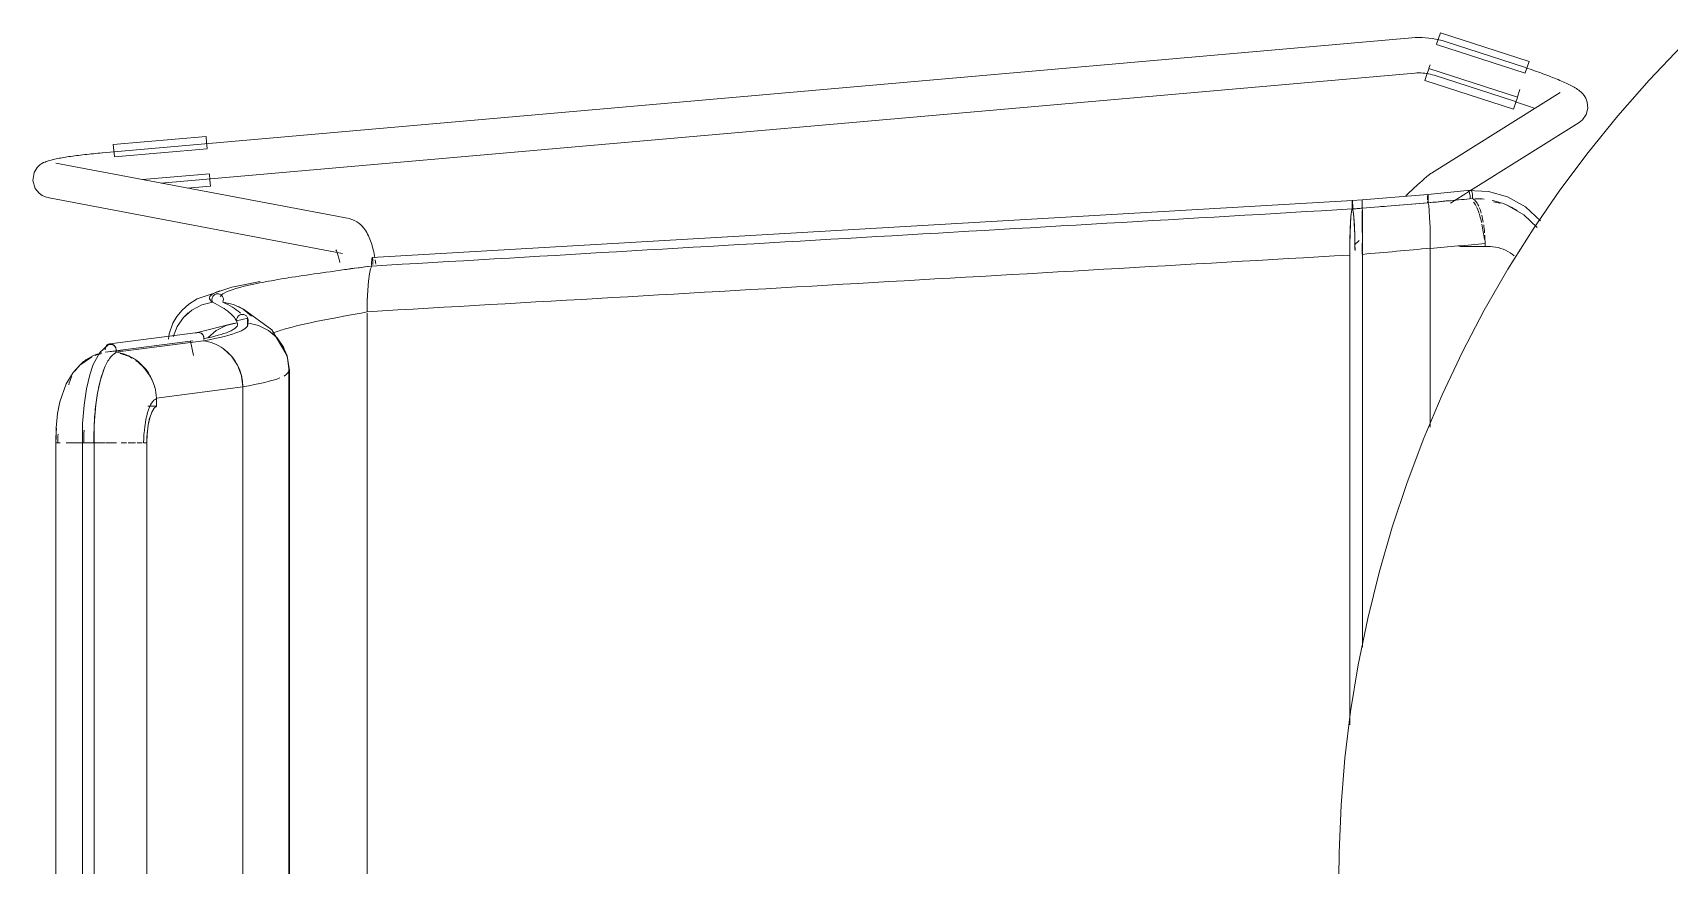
# Model space of a CAD drawing. Header units: millimetres. Extents: x 155927 to 295199, y -4084 to 97293.
# Drawn here: x 166245 to 166799, y 31798 to 32080 of the extents above; entities that cross this region are included whole.
import ezdxf

# ---------------------------------------------------------------- set-up
doc = ezdxf.new("R2010")
doc.units = ezdxf.units.MM
doc.header["$MEASUREMENT"] = 0
doc.layers.add('I-FURN', color=8, linetype='CONTINUOUS', lineweight=9)

msp = doc.modelspace()

# ---------------------------------------------------------------- linework, layer by layer
at = {"layer": 'I-FURN'}
for p, q in [((166711.67, 32078.14), (166268.35, 32039.19)), ((166711.72, 32078.14), (166711.67, 32078.14)), ((166712.86, 32078.22), (166711.72, 32078.14)), ((166714, 32078.25), (166712.86, 32078.22)), ((166715.15, 32078.23), (166714, 32078.25)), ((166716.29, 32078.17), (166715.15, 32078.23)), ((166717.42, 32078.06), (166716.29, 32078.17)), ((166718.56, 32077.91), (166717.42, 32078.06)), ((166719.68, 32077.71), (166718.56, 32077.91)), ((166720.8, 32077.47), (166719.68, 32077.71)), ((166720.09, 32075.93), (166720.73, 32077.9)), ((166720.73, 32077.9), (166721.36, 32079.85)), ((166721.9, 32077.18), (166720.8, 32077.47)), ((166721.36, 32079.85), (166751.36, 32070.16)), ((166722.99, 32076.85), (166721.9, 32077.18)), ((166749.81, 32068.14), (166722.99, 32076.85)), ((166720.05, 32075.81), (166750.06, 32066.12)), ((166803.04, 32075.35), (166792, 32063.77)), ((166288.22, 32028.89), (166712.72, 32066.18)), ((166712.72, 32066.18), (166713.38, 32066.23)), ((166713.38, 32066.23), (166714.04, 32066.25)), ((166714.04, 32066.25), (166714.71, 32066.24)), ((166714.71, 32066.24), (166715.37, 32066.2)), ((166715.37, 32066.2), (166716.03, 32066.14)), ((166716.03, 32066.14), (166716.68, 32066.06)), ((166716.14, 32063.7), (166716.77, 32065.65)), ((166716.68, 32066.06), (166717.34, 32065.94)), ((166716.77, 32065.65), (166717.41, 32067.62)), ((166717.34, 32065.94), (166717.98, 32065.8)), ((166747.45, 32058.05), (166717.44, 32067.74)), ((166717.48, 32067.84), (166717.85, 32069)), ((166717.98, 32065.8), (166718.62, 32065.64)), ((166718.62, 32065.64), (166719.26, 32065.45)), ((166719.26, 32065.45), (166719.29, 32065.44)), ((166719.29, 32065.44), (166746.1, 32056.73)), ((166750.26, 32067.99), (166749.81, 32068.14)), ((166750.73, 32068.21), (166750.09, 32066.24)), ((166751, 32067.75), (166750.26, 32067.99)), ((166751.36, 32070.16), (166750.73, 32068.21)), ((166751.74, 32067.5), (166751, 32067.75)), ((166752.47, 32067.25), (166751.74, 32067.5)), ((166753.2, 32067), (166752.47, 32067.25)), ((166753.92, 32066.75), (166753.2, 32067)), ((166754.64, 32066.49), (166753.92, 32066.75)), ((166755.34, 32066.24), (166754.64, 32066.49)), ((166756.04, 32065.98), (166755.34, 32066.24)), ((166756.73, 32065.73), (166756.04, 32065.98)), ((166757.41, 32065.47), (166756.73, 32065.73)), ((166758.08, 32065.22), (166757.41, 32065.47)), ((166758.73, 32064.97), (166758.08, 32065.22)), ((166716.14, 32063.7), (166746.15, 32054.01)), ((166761.96, 32059.65), (166718.38, 32032.34)), ((166747.48, 32058.15), (166748.28, 32060.63)), ((166759.37, 32064.72), (166758.73, 32064.97)), ((166759.99, 32064.46), (166759.37, 32064.72)), ((166760.61, 32064.22), (166759.99, 32064.46)), ((166761.2, 32063.97), (166760.61, 32064.22)), ((166761.78, 32063.72), (166761.2, 32063.97)), ((166762.34, 32063.48), (166761.78, 32063.72)), ((166762.89, 32063.24), (166762.34, 32063.48)), ((166763.41, 32063), (166762.89, 32063.24)), ((166763.92, 32062.77), (166763.41, 32063)), ((166764.41, 32062.54), (166763.92, 32062.77)), ((166764.89, 32062.3), (166764.41, 32062.54)), ((166765.34, 32062.07), (166764.89, 32062.3)), ((166765.78, 32061.85), (166765.34, 32062.07)), ((166766.21, 32061.62), (166765.78, 32061.85)), ((166766.62, 32061.39), (166766.21, 32061.62)), ((166767.02, 32061.15), (166766.62, 32061.39)), ((166767.41, 32060.91), (166767.02, 32061.15)), ((166767.8, 32060.65), (166767.41, 32060.91)), ((166768.19, 32060.38), (166767.8, 32060.65)), ((166768.59, 32060.06), (166768.19, 32060.38)), ((166769.02, 32059.69), (166768.59, 32060.06)), ((166769.48, 32059.23), (166769.02, 32059.69)), ((166792, 32063.77), (166781.43, 32051.76)), ((166746.43, 32056.62), (166746.1, 32056.73)), ((166746.78, 32055.96), (166746.15, 32054.01)), ((166747.12, 32056.39), (166746.43, 32056.62)), ((166747.41, 32057.93), (166746.78, 32055.96)), ((166747.81, 32056.16), (166747.12, 32056.39)), ((166748.49, 32055.93), (166747.81, 32056.16)), ((166749.17, 32055.69), (166748.49, 32055.93)), ((166749.85, 32055.46), (166749.17, 32055.69)), ((166750.51, 32055.22), (166749.85, 32055.46)), ((166751.17, 32054.99), (166750.51, 32055.22)), ((166751.82, 32054.75), (166751.17, 32054.99)), ((166752.45, 32054.52), (166751.82, 32054.75)), ((166753.07, 32054.28), (166752.45, 32054.52)), ((166770, 32058.6), (166769.48, 32059.23)), ((166770.57, 32057.69), (166770, 32058.6)), ((166771.09, 32056.31), (166770.57, 32057.69)), ((166770.68, 32052.11), (166771.26, 32054.33)), ((166771.26, 32054.33), (166771.09, 32056.31)), ((166731.56, 32026.45), (166768.33, 32049.48)), ((166769.45, 32050.37), (166768.33, 32049.48)), ((166769.45, 32050.37), (166770.68, 32052.11)), ((166781.43, 32051.76), (166771.35, 32039.34)), ((166271.96, 32042), (166303.37, 32044.76)), ((166303.37, 32044.76), (166303.55, 32042.72)), ((166253.59, 32037.32), (166254.1, 32037.42)), ((166254.1, 32037.42), (166254.64, 32037.51)), ((166254.64, 32037.51), (166255.19, 32037.6)), ((166255.19, 32037.6), (166255.76, 32037.7)), ((166255.76, 32037.7), (166256.34, 32037.79)), ((166256.34, 32037.79), (166256.94, 32037.88)), ((166256.94, 32037.88), (166257.56, 32037.97)), ((166257.56, 32037.97), (166258.2, 32038.06)), ((166258.2, 32038.06), (166258.85, 32038.15)), ((166258.85, 32038.15), (166259.51, 32038.24)), ((166259.51, 32038.24), (166260.19, 32038.32)), ((166260.19, 32038.32), (166260.87, 32038.41)), ((166260.87, 32038.41), (166261.57, 32038.49)), ((166261.57, 32038.49), (166262.28, 32038.58)), ((166262.28, 32038.58), (166263, 32038.66)), ((166263, 32038.66), (166263.73, 32038.74)), ((166263.73, 32038.74), (166264.46, 32038.81)), ((166264.46, 32038.81), (166265.2, 32038.89)), ((166265.2, 32038.89), (166265.94, 32038.96)), ((166265.94, 32038.96), (166266.69, 32039.04)), ((166266.69, 32039.04), (166267.44, 32039.11)), ((166267.44, 32039.11), (166268.19, 32039.17)), ((166268.19, 32039.17), (166268.35, 32039.19)), ((166272.14, 32039.96), (166271.96, 32042)), ((166272.32, 32037.9), (166272.14, 32039.96)), ((166272.33, 32037.77), (166303.74, 32040.53)), ((166303.55, 32042.72), (166303.73, 32040.65)), ((166771.35, 32039.34), (166761.78, 32026.52)), ((166244.67, 32029.81), (166245.16, 32032.57)), ((166245.16, 32032.57), (166246.2, 32034.22)), ((166246.2, 32034.22), (166247.11, 32035.08)), ((166247.11, 32035.08), (166247.81, 32035.56)), ((166247.81, 32035.56), (166248.37, 32035.86)), ((166248.37, 32035.86), (166248.85, 32036.07)), ((166248.85, 32036.07), (166249.27, 32036.24)), ((166249.27, 32036.24), (166249.68, 32036.38)), ((166249.68, 32036.38), (166250.07, 32036.51)), ((166250.07, 32036.51), (166250.47, 32036.62)), ((166250.47, 32036.62), (166250.87, 32036.73)), ((166250.87, 32036.73), (166251.28, 32036.84)), ((166251.28, 32036.84), (166251.71, 32036.94)), ((166251.71, 32036.94), (166252.15, 32037.04)), ((166252.15, 32037.04), (166252.61, 32037.13)), ((166351.79, 32016.89), (166252.5, 32035.71)), ((166252.61, 32037.13), (166253.09, 32037.23)), ((166253.09, 32037.23), (166253.59, 32037.32)), ((166304.48, 32032.08), (166281.88, 32030.1)), ((166304.49, 32031.96), (166304.67, 32029.9)), ((166717.79, 32031.95), (166717.56, 32031.77)), ((166718.05, 32032.13), (166717.79, 32031.95)), ((166718.38, 32032.34), (166718.05, 32032.13)), ((166245.51, 32027.06), (166244.67, 32029.81)), ((166245.51, 32027.06), (166246.83, 32025.48)), ((166296.96, 32027.16), (166304.85, 32027.85)), ((166304.67, 32029.9), (166304.85, 32027.85)), ((166711.43, 32026.33), (166710.98, 32025.92)), ((166711.86, 32026.74), (166711.43, 32026.33)), ((166712.29, 32027.13), (166711.86, 32026.74)), ((166712.7, 32027.51), (166712.29, 32027.13)), ((166713.1, 32027.88), (166712.7, 32027.51)), ((166713.49, 32028.23), (166713.1, 32027.88)), ((166713.87, 32028.58), (166713.49, 32028.23)), ((166714.24, 32028.91), (166713.87, 32028.58)), ((166714.59, 32029.22), (166714.24, 32028.91)), ((166714.92, 32029.52), (166714.59, 32029.22)), ((166715.25, 32029.81), (166714.92, 32029.52)), ((166715.56, 32030.08), (166715.25, 32029.81)), ((166715.85, 32030.34), (166715.56, 32030.08)), ((166716.13, 32030.58), (166715.85, 32030.34)), ((166716.4, 32030.81), (166716.13, 32030.58)), ((166716.65, 32031.03), (166716.4, 32030.81)), ((166716.89, 32031.23), (166716.65, 32031.03)), ((166717.12, 32031.42), (166716.89, 32031.23)), ((166731.6, 32026.52), (166717.11, 32025.1)), ((166717.34, 32031.6), (166717.12, 32031.42)), ((166717.56, 32031.77), (166717.34, 32031.6)), ((166730.71, 32026.39), (166737.61, 32026.11)), ((166761.78, 32026.52), (166752.72, 32013.33)), ((166246.83, 32025.48), (166247.91, 32024.73)), ((166247.91, 32024.73), (166248.71, 32024.36)), ((166248.71, 32024.36), (166249.34, 32024.14)), ((166249.34, 32024.14), (166249.85, 32024.01)), ((166249.85, 32024.01), (166250.27, 32023.92)), ((166250.27, 32023.92), (166349.56, 32005.1)), ((166691.55, 32022.99), (166359.64, 32003.7)), ((166691.45, 32022.06), (166691.44, 32021.61)), ((166691.44, 32021.61), (166691.44, 32021.12)), ((166691.44, 32021.12), (166691.44, 32020.63)), ((166691.47, 32022.45), (166691.45, 32022.06)), ((166691.49, 32022.74), (166691.47, 32022.45)), ((166691.52, 32022.93), (166691.49, 32022.74)), ((166691.55, 32022.99), (166691.52, 32022.93)), ((166691.55, 32023), (166694.91, 32023.26)), ((166691.58, 32022.92), (166691.55, 32022.99)), ((166691.6, 32022.73), (166691.58, 32022.92)), ((166691.63, 32022.44), (166691.6, 32022.73)), ((166691.64, 32022.06), (166691.63, 32022.44)), ((166691.65, 32021.61), (166691.64, 32022.06)), ((166691.66, 32021.11), (166691.65, 32021.61)), ((166691.66, 32020.62), (166691.66, 32021.11)), ((166694.9, 32022.72), (166694.9, 32022.33)), ((166694.9, 32022.33), (166694.9, 32022.71)), ((166694.9, 32021.88), (166694.9, 32022.33)), ((166694.9, 32022.33), (166694.9, 32021.88)), ((166694.9, 32021.39), (166694.9, 32021.88)), ((166694.9, 32021.88), (166694.9, 32021.39)), ((166694.9, 32020.89), (166694.9, 32021.39)), ((166694.9, 32021.39), (166694.9, 32020.89)), ((166694.9, 32020.42), (166694.9, 32020.89)), ((166694.9, 32020.89), (166694.9, 32020.42)), ((166717.11, 32025.09), (166694.91, 32023.27)), ((166694.91, 32023.2), (166694.91, 32023.27)), ((166694.91, 32023.27), (166694.91, 32023.2)), ((166694.91, 32023.2), (166694.91, 32023.26)), ((166694.91, 32023.26), (166694.91, 32023.2)), ((166694.91, 32023.01), (166694.91, 32022.72)), ((166694.91, 32022.72), (166694.91, 32023.01)), ((166694.91, 32022.72), (166694.91, 32022.33)), ((166694.91, 32022.34), (166694.91, 32022.72)), ((166694.91, 32021.89), (166694.91, 32022.34)), ((166694.91, 32022.33), (166694.91, 32021.88)), ((166694.91, 32021.4), (166694.91, 32021.89)), ((166694.91, 32021.88), (166694.91, 32021.39)), ((166694.91, 32020.9), (166694.91, 32021.4)), ((166694.91, 32021.39), (166694.91, 32020.9)), ((166694.91, 32020.9), (166694.91, 32020.43)), ((166694.91, 32020.43), (166694.91, 32020.9)), ((166710.07, 32025.07), (166709.6, 32024.62)), ((166710.53, 32025.5), (166710.07, 32025.07)), ((166710.98, 32025.92), (166710.53, 32025.5)), ((166717.01, 32023.72), (166717, 32023.23)), ((166717, 32023.22), (166717.01, 32023.71)), ((166717.02, 32024.17), (166717.01, 32023.72)), ((166717.01, 32023.71), (166717.02, 32024.17)), ((166717.01, 32022.73), (166717.02, 32022.26)), ((166717.02, 32022.26), (166717.01, 32022.73)), ((166717.04, 32024.55), (166717.02, 32024.17)), ((166717.02, 32024.17), (166717.04, 32024.55)), ((166717.06, 32024.84), (166717.04, 32024.55)), ((166717.04, 32024.55), (166717.06, 32024.84)), ((166717.08, 32025.03), (166717.06, 32024.84)), ((166717.06, 32024.84), (166717.08, 32025.03)), ((166717.11, 32025.1), (166717.08, 32025.03)), ((166717.08, 32025.03), (166717.11, 32025.09)), ((166717.13, 32025.03), (166717.11, 32025.1)), ((166717.11, 32025.09), (166717.13, 32025.02)), ((166717.16, 32024.84), (166717.13, 32025.03)), ((166717.18, 32024.54), (166717.16, 32024.84)), ((166717.16, 32024.83), (166717.18, 32024.54)), ((166717.2, 32024.16), (166717.18, 32024.54)), ((166717.18, 32024.54), (166717.2, 32024.15)), ((166717.21, 32023.7), (166717.2, 32024.16)), ((166717.2, 32024.15), (166717.21, 32023.7)), ((166717.2, 32022.24), (166717.21, 32022.72)), ((166717.21, 32022.71), (166717.2, 32022.24)), ((166717.2, 32022.24), (166717.39, 32021.36)), ((166717.39, 32021.35), (166717.2, 32022.24)), ((166717.21, 32023.21), (166717.21, 32023.7)), ((166717.21, 32023.7), (166717.21, 32023.21)), ((166717.21, 32022.72), (166717.21, 32023.21)), ((166717.21, 32023.21), (166717.21, 32022.71)), ((166717.39, 32021.35), (166717.57, 32019.64)), ((166717.57, 32019.62), (166717.39, 32021.35)), ((166724.75, 32022.17), (166731.19, 32026.21)), ((166737.61, 32026.11), (166744.13, 32024.23)), ((166743.73, 32021.53), (166749.56, 32018.16)), ((166744.13, 32024.23), (166750.15, 32020.84)), ((166750.15, 32020.84), (166755.3, 32016.1)), ((166351.79, 32016.89), (166352.78, 32016.64)), ((166352.78, 32016.64), (166353.67, 32016.27)), ((166353.67, 32016.27), (166354.46, 32015.84)), ((166354.46, 32015.84), (166355.15, 32015.35)), ((166355.15, 32015.35), (166355.75, 32014.84)), ((166691.04, 32017.52), (166690.88, 32015.02)), ((166691.24, 32019.27), (166691.04, 32017.52)), ((166691.45, 32020.16), (166691.24, 32019.27)), ((166691.44, 32020.63), (166691.45, 32020.16)), ((166691.65, 32020.15), (166691.66, 32020.62)), ((166691.86, 32019.25), (166691.65, 32020.15)), ((166692.05, 32017.5), (166691.86, 32019.25)), ((166692.21, 32015), (166692.05, 32017.5)), ((166694.86, 32015.28), (166694.85, 32012.15)), ((166694.85, 32012.15), (166694.86, 32015.27)), ((166694.87, 32017.78), (166694.86, 32015.28)), ((166694.86, 32015.27), (166694.87, 32017.77)), ((166694.88, 32019.53), (166694.87, 32017.78)), ((166694.87, 32017.77), (166694.88, 32019.52)), ((166694.91, 32020.43), (166694.93, 32019.54)), ((166694.93, 32019.54), (166694.91, 32020.43)), ((166694.93, 32019.54), (166694.94, 32017.8)), ((166694.94, 32017.79), (166694.93, 32019.54)), ((166694.94, 32017.79), (166694.95, 32015.29)), ((166694.95, 32015.29), (166694.94, 32017.79)), ((166694.95, 32015.29), (166694.96, 32012.16)), ((166694.96, 32012.16), (166694.95, 32015.29)), ((166717.57, 32019.62), (166717.72, 32017.18)), ((166717.72, 32017.14), (166717.57, 32019.62)), ((166717.72, 32017.14), (166717.84, 32014.11)), ((166717.84, 32014.04), (166717.72, 32017.14)), ((166749.56, 32018.16), (166754.08, 32013.86)), ((166355.75, 32014.84), (166356.27, 32014.32)), ((166356.27, 32014.32), (166356.72, 32013.79)), ((166356.72, 32013.79), (166357.12, 32013.26)), ((166357.12, 32013.26), (166357.48, 32012.72)), ((166357.48, 32012.72), (166357.81, 32012.18)), ((166357.81, 32012.18), (166358.09, 32011.65)), ((166358.09, 32011.65), (166358.37, 32011.1)), ((166358.37, 32011.1), (166358.62, 32010.53)), ((166358.62, 32010.53), (166358.85, 32009.96)), ((166358.85, 32009.96), (166359.07, 32009.38)), ((166690.76, 32011.89), (166690.68, 32008.32)), ((166690.88, 32015.02), (166690.76, 32011.89)), ((166692.34, 32011.88), (166692.21, 32015)), ((166692.41, 32008.33), (166692.34, 32011.88)), ((166694.96, 32012.16), (166694.97, 32008.59)), ((166694.97, 32008.59), (166694.96, 32012.16)), ((166717.84, 32014.04), (166717.91, 32010.6)), ((166717.91, 32010.61), (166717.84, 32014.04)), ((166717.94, 32006.75), (166717.91, 32010.51)), ((166717.91, 32010.51), (166717.94, 32006.87)), ((166752.72, 32013.33), (166744.2, 31999.79)), ((166347.33, 32006.32), (166347.34, 32006.3)), ((166347.34, 32006.3), (166347.39, 32006.23)), ((166347.39, 32006.23), (166347.43, 32006.14)), ((166347.43, 32006.14), (166347.51, 32005.99)), ((166347.51, 32005.99), (166347.6, 32005.79)), ((166347.6, 32005.79), (166347.69, 32005.56)), ((166347.69, 32005.56), (166347.79, 32005.29)), ((166347.79, 32005.29), (166347.9, 32004.99)), ((166347.9, 32004.99), (166348.01, 32004.65)), ((166348.01, 32004.65), (166348.11, 32004.29)), ((166348.11, 32004.29), (166348.22, 32003.89)), ((166359.07, 32009.38), (166359.28, 32008.79)), ((166359.28, 32008.79), (166359.47, 32008.19)), ((166359.47, 32008.19), (166359.66, 32007.57)), ((166359.66, 32007.57), (166359.83, 32006.94)), ((166359.83, 32006.94), (166359.99, 32006.3)), ((166359.99, 32006.3), (166360.14, 32005.64)), ((166360.14, 32005.64), (166360.29, 32004.97)), ((166360.29, 32004.97), (166360.42, 32004.29)), ((166360.42, 32004.29), (166360.55, 32003.6)), ((166690.68, 32008.32), (166690.65, 32004.54)), ((166690.65, 32004.54), (166690.65, 31845.44)), ((166690.65, 31845.44), (166690.65, 32004.54)), ((166693.82, 32009.5), (166692.29, 32008.03)), ((166692.44, 32006.08), (166692.41, 32008.33)), ((166694.84, 32004.81), (166694.85, 32008.59)), ((166694.85, 32008.59), (166694.84, 32004.81)), ((166694.97, 32008.59), (166694.97, 32004.8)), ((166694.97, 32004.8), (166694.97, 32008.59)), ((166694.97, 32004.8), (166694.97, 31871.81)), ((166694.97, 31871.81), (166694.97, 32004.8)), ((166717.94, 31946.26), (166717.94, 32006.75)), ((166717.94, 32006.75), (166717.94, 31946.26)), ((166737.73, 32007.45), (166727.98, 32007.45)), ((166736.49, 32008.44), (166736.49, 32007.4)), ((166348.22, 32003.89), (166348.33, 32003.47)), ((166348.33, 32003.47), (166348.43, 32003.03)), ((166348.43, 32003.03), (166348.53, 32002.56)), ((166348.53, 32002.56), (166348.63, 32002.06)), ((166358.68, 31998.2), (166359.05, 31999.93)), ((166359.05, 31999.93), (166358.68, 31998.19)), ((166359.05, 31999.93), (166359.45, 32000.84)), ((166359.45, 32000.84), (166359.05, 31999.93)), ((166359.44, 32002.3), (166359.43, 32001.8)), ((166359.43, 32001.81), (166359.44, 32002.3)), ((166359.43, 32001.31), (166359.43, 32001.81)), ((166359.43, 32001.8), (166359.43, 32001.31)), ((166359.43, 32001.31), (166359.45, 32000.84)), ((166359.45, 32000.84), (166359.43, 32001.31)), ((166359.44, 32002.3), (166359.46, 32002.76)), ((166359.46, 32002.75), (166359.44, 32002.3)), ((166359.49, 32003.14), (166359.46, 32002.75)), ((166359.46, 32002.76), (166359.49, 32003.14)), ((166359.54, 32003.44), (166359.49, 32003.14)), ((166359.49, 32003.14), (166359.54, 32003.44)), ((166359.59, 32003.63), (166359.54, 32003.44)), ((166359.54, 32003.44), (166359.59, 32003.63)), ((166359.64, 32003.7), (166359.59, 32003.63)), ((166359.59, 32003.63), (166359.64, 32003.7)), ((166359.69, 32003.64), (166359.64, 32003.7)), ((166359.64, 32003.7), (166359.69, 32003.64)), ((166359.74, 32003.45), (166359.69, 32003.64)), ((166359.69, 32003.64), (166359.74, 32003.46)), ((166359.74, 32003.46), (166359.79, 32003.17)), ((166359.79, 32003.16), (166359.74, 32003.45)), ((166359.79, 32003.17), (166359.82, 32002.79)), ((166359.82, 32002.79), (166359.79, 32003.16)), ((166359.84, 32002.33), (166359.82, 32002.79)), ((166359.82, 32002.79), (166359.84, 32002.34)), ((166359.84, 32002.34), (166359.85, 32001.85)), ((166359.85, 32001.84), (166359.84, 32002.33)), ((166359.85, 32001.85), (166359.85, 32001.35)), ((166359.85, 32001.35), (166359.85, 32001.84)), ((166360.66, 32002.89), (166360.77, 32002.18)), ((166360.77, 32002.18), (166360.87, 32001.45)), ((166744.2, 31999.79), (166736.23, 31985.92)), ((166312.06, 31993.69), (166300.35, 31989.7)), ((166321.72, 31995.6), (166312.06, 31993.69)), ((166358.37, 31995.69), (166358.13, 31992.59)), ((166358.14, 31992.64), (166358.37, 31995.7)), ((166358.37, 31995.73), (166358.68, 31998.19)), ((166358.68, 31998.19), (166358.37, 31995.69)), ((166297.52, 31987.89), (166295.28, 31985.9)), ((166300.35, 31989.7), (166297.52, 31987.89)), ((166301.92, 31987.69), (166298.6, 31985.95)), ((166305.55, 31988.59), (166301.92, 31987.69)), ((166305.42, 31990.05), (166305.34, 31989.56)), ((166305.34, 31989.56), (166305.39, 31989.06)), ((166305.35, 31989.56), (166305.42, 31990.05)), ((166305.39, 31989.06), (166305.35, 31989.56)), ((166305.55, 31988.59), (166305.39, 31989.06)), ((166305.39, 31989.06), (166305.55, 31988.59)), ((166305.42, 31990.05), (166305.62, 31990.51)), ((166305.61, 31990.51), (166305.42, 31990.05)), ((166305.92, 31990.9), (166305.61, 31990.51)), ((166305.62, 31990.51), (166305.92, 31990.89)), ((166306.32, 31991.2), (166305.92, 31990.9)), ((166305.92, 31990.89), (166306.32, 31991.19)), ((166306.32, 31991.19), (166306.77, 31991.39)), ((166306.77, 31991.39), (166306.32, 31991.2)), ((166307.26, 31991.47), (166306.77, 31991.39)), ((166306.77, 31991.39), (166307.26, 31991.46)), ((166307.74, 31991.41), (166307.26, 31991.47)), ((166307.26, 31991.46), (166307.74, 31991.4)), ((166308.2, 31991.22), (166307.74, 31991.41)), ((166307.74, 31991.4), (166308.2, 31991.22)), ((166308.2, 31991.22), (166308.6, 31990.93)), ((166308.61, 31990.94), (166308.2, 31991.22)), ((166308.6, 31990.93), (166308.92, 31990.55)), ((166308.92, 31990.56), (166308.61, 31990.94)), ((166309.13, 31990.11), (166308.92, 31990.56)), ((166308.92, 31990.55), (166309.13, 31990.1)), ((166309.19, 31989.11), (166309.04, 31988.64)), ((166309.04, 31988.64), (166309.19, 31989.11)), ((166309.04, 31988.64), (166312.65, 31987.85)), ((166312.65, 31987.86), (166309.04, 31988.64)), ((166309.22, 31989.61), (166309.13, 31990.11)), ((166309.13, 31990.1), (166309.22, 31989.61)), ((166309.22, 31989.61), (166309.19, 31989.11)), ((166309.19, 31989.11), (166309.22, 31989.61)), ((166315.98, 31986.22), (166312.65, 31987.86)), ((166312.65, 31987.85), (166315.98, 31986.21)), ((166357.92, 31985.37), (166357.98, 31989.06)), ((166357.98, 31989.06), (166357.92, 31985.29)), ((166357.98, 31989.12), (166358.13, 31992.59)), ((166358.13, 31992.59), (166357.98, 31989.06)), ((166293.5, 31983.73), (166292.16, 31981.46)), ((166295.28, 31985.9), (166293.5, 31983.73)), ((166295.78, 31983.46), (166293.6, 31980.38)), ((166298.6, 31985.95), (166295.78, 31983.46)), ((166295.78, 31983.46), (166297.33, 31984.97)), ((166317.53, 31983.14), (166313.64, 31982.31)), ((166313.72, 31982.6), (166313.81, 31983.09)), ((166313.8, 31983.09), (166313.72, 31982.6)), ((166313.76, 31982.1), (166313.72, 31982.6)), ((166313.72, 31982.6), (166313.76, 31982.1)), ((166313.92, 31981.63), (166313.76, 31982.1)), ((166313.76, 31982.1), (166313.92, 31981.63)), ((166314.01, 31983.54), (166313.8, 31983.09)), ((166313.81, 31983.09), (166314.01, 31983.54)), ((166314.01, 31983.54), (166314.32, 31983.92)), ((166314.32, 31983.92), (166314.01, 31983.54)), ((166316.05, 31986.27), (166314.3, 31987.16)), ((166314.72, 31984.22), (166314.32, 31983.92)), ((166314.32, 31983.92), (166314.72, 31984.21)), ((166315.18, 31984.41), (166314.72, 31984.22)), ((166314.72, 31984.21), (166315.18, 31984.4)), ((166315.18, 31984.4), (166315.68, 31984.47)), ((166315.68, 31984.47), (166315.18, 31984.41)), ((166315.68, 31984.47), (166316.17, 31984.4)), ((166316.17, 31984.41), (166315.68, 31984.47)), ((166317.12, 31985.39), (166315.98, 31986.22)), ((166315.98, 31986.21), (166318.81, 31983.81)), ((166325.59, 31979.28), (166316.05, 31986.27)), ((166316.63, 31984.22), (166316.17, 31984.41)), ((166316.17, 31984.4), (166316.63, 31984.21)), ((166317.03, 31983.92), (166316.63, 31984.22)), ((166316.63, 31984.21), (166317.03, 31983.92)), ((166317.03, 31983.92), (166317.34, 31983.54)), ((166317.34, 31983.54), (166317.03, 31983.92)), ((166317.34, 31983.54), (166317.54, 31983.09)), ((166317.55, 31983.09), (166317.34, 31983.54)), ((166317.45, 31980.56), (166317.4, 31983.44)), ((166317.59, 31982.1), (166317.43, 31981.63)), ((166317.43, 31981.63), (166317.59, 31982.1)), ((166317.54, 31983.09), (166317.63, 31982.6)), ((166317.63, 31982.6), (166317.55, 31983.09)), ((166317.63, 31982.6), (166317.59, 31982.1)), ((166317.59, 31982.1), (166317.63, 31982.6)), ((166357.92, 31984.89), (166357.92, 31601.89)), ((166357.92, 31601.89), (166357.92, 31984.89)), ((166736.23, 31985.92), (166728.82, 31971.74)), ((166300.54, 31978.32), (166270.76, 31974.47)), ((166290.87, 31977.86), (166290.63, 31976.08)), ((166292.16, 31981.46), (166290.87, 31977.86)), ((166293.6, 31980.38), (166292.2, 31976.87)), ((166300.3, 31978.27), (166299.86, 31978.08)), ((166300.77, 31978.33), (166300.3, 31978.27)), ((166300.46, 31978.31), (166312.07, 31981.27)), ((166301.24, 31978.27), (166300.77, 31978.33)), ((166301.68, 31978.08), (166301.24, 31978.27)), ((166302.07, 31977.78), (166301.68, 31978.08)), ((166302.37, 31977.4), (166302.07, 31977.78)), ((166302.56, 31976.95), (166302.37, 31977.4)), ((166302.64, 31976.46), (166302.56, 31976.95)), ((166302.6, 31975.96), (166302.64, 31976.46)), ((166306.81, 31978.98), (166303.94, 31976.48)), ((166310.21, 31980.74), (166306.81, 31978.98)), ((166313.92, 31981.63), (166310.21, 31980.74)), ((166312.07, 31981.27), (166313.94, 31981.6)), ((166321.14, 31980.74), (166317.43, 31981.63)), ((166324.54, 31978.98), (166321.14, 31980.74)), ((166321.14, 31980.73), (166324.53, 31978.98)), ((166324.53, 31978.98), (166327.4, 31976.47)), ((166327.41, 31976.48), (166324.54, 31978.98)), ((166330.7, 31970.63), (166325.59, 31979.28)), ((166327.4, 31976.47), (166329.58, 31973.34)), ((166329.58, 31973.34), (166327.41, 31976.48)), ((166265.18, 31967.44), (166267.36, 31971.56)), ((166267.36, 31971.56), (166270.26, 31974.11)), ((166298.9, 31975.47), (166269.2, 31971.63)), ((166270.39, 31971.78), (166275.17, 31972.4)), ((166272.74, 31971.65), (166302.45, 31975.49)), ((166298.12, 31975.35), (166299.07, 31970.52)), ((166311.95, 31970.37), (166309.21, 31972.86)), ((166330.78, 31970.48), (166329.4, 31973.65)), ((166329.58, 31973.34), (166330.94, 31969.77)), ((166330.95, 31969.77), (166329.58, 31973.34)), ((166728.82, 31971.74), (166721.98, 31957.27)), ((166258.38, 31964.83), (166260.68, 31967.31)), ((166260.68, 31967.31), (166264.57, 31969.98)), ((166264.02, 31963.99), (166265.18, 31967.44)), ((166264.57, 31969.98), (166264.77, 31970.08)), ((166268.72, 31965.68), (166267.62, 31962.25)), ((166314.03, 31967.26), (166311.95, 31970.37)), ((166315.34, 31963.71), (166314.03, 31967.26)), ((166331.57, 31965.44), (166330.78, 31970.48)), ((166330.94, 31969.77), (166331.42, 31965.98)), ((166331.42, 31965.98), (166330.95, 31969.77)), ((166331.42, 31965.98), (166331.42, 31621.19)), ((166331.42, 31621.19), (166331.42, 31965.98)), ((166331.57, 31926.53), (166331.57, 31965.44)), ((166253.86, 31954.9), (166255.99, 31960.95)), ((166255.99, 31960.95), (166258.38, 31964.83)), ((166262.92, 31959.3), (166264.02, 31963.99)), ((166267.62, 31962.25), (166266.66, 31957.81)), ((166286.54, 31956.08), (166315.82, 31959.94)), ((166315.82, 31959.94), (166315.34, 31963.71)), ((166315.82, 31959.94), (166315.82, 31627.23)), ((166315.82, 31627.23), (166315.82, 31959.94)), ((166253.07, 31950.86), (166253.86, 31954.9)), ((166262.07, 31953.68), (166262.92, 31959.3)), ((166266.66, 31957.81), (166266.06, 31953.8)), ((166286.61, 31953.37), (166286.54, 31956.08)), ((166721.98, 31957.27), (166715.73, 31942.55)), ((166252.57, 31946.04), (166253.07, 31950.86)), ((166261.58, 31947.55), (166262.07, 31953.68)), ((166266.06, 31953.8), (166265.53, 31947.24)), ((166286.61, 31953.37), (166283.61, 31953.37)), ((166283.78, 31946.9), (166284.29, 31949.39)), ((166284.29, 31949.39), (166284.96, 31951.38)), ((166284.96, 31951.38), (166285.75, 31952.73)), ((166285.75, 31952.73), (166286.61, 31953.37)), ((166252.45, 31941.01), (166252.57, 31946.04)), ((166261.49, 31941.01), (166261.58, 31947.55)), ((166265.53, 31947.24), (166265.45, 31941.01)), ((166283.35, 31941.01), (166283.46, 31944.05)), ((166283.46, 31944.05), (166283.78, 31946.9)), ((166252.62, 31941.01), (166252.45, 31941.01)), ((166252.45, 31941.01), (166252.45, 31646.16)), ((166252.47, 31941.01), (166253.95, 31941.01)), ((166255.97, 31941.01), (166258.55, 31941.01)), ((166261.73, 31941.01), (166258.71, 31941.01)), ((166258.72, 31941.01), (166261.74, 31941.01)), ((166261.49, 31941.01), (166261.49, 31646.16)), ((166261.49, 31941.01), (166265.45, 31941.01)), ((166261.56, 31941.01), (166261.49, 31941.01)), ((166261.76, 31941.01), (166261.56, 31941.01)), ((166262.06, 31941.01), (166261.76, 31941.01)), ((166262.45, 31941.01), (166262.06, 31941.01)), ((166262.91, 31941.01), (166262.45, 31941.01)), ((166263.4, 31941.01), (166262.91, 31941.01)), ((166263.9, 31941.01), (166263.4, 31941.01)), ((166264.37, 31941.01), (166263.9, 31941.01)), ((166264.79, 31941.01), (166264.37, 31941.01)), ((166265.12, 31941.01), (166264.79, 31941.01)), ((166265.34, 31941.01), (166265.12, 31941.01)), ((166265.45, 31941.01), (166265.34, 31941.01)), ((166269.24, 31941.01), (166265.42, 31941.01)), ((166265.42, 31941.01), (166269.24, 31941.01)), ((166265.45, 31646.16), (166265.45, 31941.01)), ((166269.43, 31941.01), (166272.99, 31941.01)), ((166274.62, 31941.01), (166276.46, 31941.01)), ((166276.98, 31941.01), (166279.44, 31941.01)), ((166280.03, 31941.01), (166281.77, 31941.01)), ((166283.29, 31941.01), (166283.29, 31646.16)), ((166283.35, 31646.16), (166283.35, 31941.01)), ((166715.73, 31942.55), (166710.07, 31927.58)), ((166710.07, 31927.58), (166705.01, 31912.4)), ((166331.57, 31621.73), (166331.57, 31926.53)), ((166705.01, 31912.4), (166700.57, 31897.03)), ((166700.57, 31897.03), (166696.74, 31881.5)), ((166696.74, 31881.5), (166693.54, 31865.83)), ((166693.54, 31865.83), (166690.96, 31850.03)), ((166690.96, 31850.03), (166689.02, 31834.15)), ((166689.02, 31834.15), (166687.72, 31818.21)), ((166687.72, 31818.21), (166687.05, 31802.22)), ((166687.05, 31802.22), (166686.96, 31793.59))]:
    msp.add_line(p, q, dxfattribs=at)
for centre, major_axis, ratio, start_param, end_param in [((166300.77, 31976.37), (0, 1.96), 0.955139, 4.501447, 6.790779), ((166300.75, 31959.81), (0, 15.78), 0.955139, 5.929149, 6.170649), ((166300.75, 31959.81), (0, 15.78), 0.955139, 5.687432, 5.928979), ((166300.75, 31959.81), (0, 15.78), 0.955139, 4.720632, 5.68731), ((166256.73, 31941.01), (0, 12.4), 0.287441, 1.332781, 1.570796), ((166268.2, 31941.01), (-15.75, 0), 0.000004, 3.431839, 3.614078)]:
    msp.add_ellipse(centre, major_axis=major_axis, ratio=ratio, start_param=start_param, end_param=end_param, dxfattribs=at)
for points, knots in [([(166731.42, 32023.58), (166731.43, 32023.8), (166731.43, 32024.29), (166731.34, 32025.04), (166731.19, 32025.71), (166731.01, 32026.14), (166730.9, 32026.29), (166730.85, 32026.33)], [-1, -1, -1, -1, -0.90625, -0.8125, -0.71875, -0.625, -0.5625, -0.5625, -0.5625, -0.5625]), ([(166731.75, 32026.47), (166731.77, 32026.45), (166731.82, 32026.41), (166731.89, 32026.3), (166731.99, 32026.11), (166732.1, 32025.79), (166732.17, 32025.39), (166732.2, 32025.04), (166732.22, 32024.66), (166732.22, 32024.21), (166732.18, 32023.86), (166732.16, 32023.68)], [0.5555556, 0.5555556, 0.5555556, 0.5555556, 0.5833333, 0.6180556, 0.6527778, 0.7222222, 0.7916667, 0.8263889, 0.8611111, 0.9305556, 1, 1, 1, 1]), ([(166691.45, 32020.16), (166691.44, 32020.38), (166691.43, 32020.87), (166691.44, 32021.51), (166691.45, 32021.97), (166691.47, 32022.38), (166691.5, 32022.83), (166691.53, 32022.99), (166691.55, 32023)], [-1, -1, -1, -1, -0.90625, -0.8125, -0.765625, -0.71875, -0.625, -0.501507, -0.501507, -0.501507, -0.501507]), ([(166691.55, 32023), (166691.57, 32023), (166691.6, 32022.86), (166691.63, 32022.46), (166691.64, 32022.07), (166691.66, 32021.62), (166691.66, 32021.12), (166691.66, 32020.62), (166691.65, 32020.3), (166691.65, 32020.15)], [-0.5, -0.5, -0.5, -0.5, -0.375, -0.3125, -0.25, -0.1875, -0.125, -0.0625, 0, 0, 0, 0]), ([(166738.84, 32023.08), (166740.92, 32022.64), (166743.88, 32021.66), (166746.55, 32020.1), (166747.35, 32019.57)], [-0.8210019, -0.8210019, -0.8210019, -0.8210019, -0.6666667, -0.5975811, -0.5975811, -0.5975811, -0.5975811]), ([(166690.65, 32004.54), (166690.65, 32005.81), (166690.67, 32008.36), (166690.75, 32011.97), (166690.87, 32015.13), (166691.09, 32018.49), (166691.3, 32019.88), (166691.45, 32020.16)], [-1, -1, -1, -1, -0.833333, -0.666667, -0.5, -0.333333, 0, 0, 0, 0]), ([(166691.65, 32020.15), (166691.79, 32019.86), (166692, 32018.47), (166692.22, 32015.12), (166692.34, 32011.96), (166692.41, 32008.85), (166692.43, 32006.84), (166692.44, 32006.08)], [-1, -1, -1, -1, -0.6666667, -0.5, -0.3333333, -0.1666667, -0.0664381, -0.0664381, -0.0664381, -0.0664381]), ([(166736.02, 32014.8), (166736.15, 32013.95), (166736.27, 32013.04), (166736.33, 32012.08), (166736.33, 32012.04)], [0.7088866, 0.7088866, 0.7088866, 0.7088866, 0.8333333, 0.8388388, 0.8388388, 0.8388388, 0.8388388]), ([(166736.49, 32007.4), (166738.88, 32007.61), (166742.48, 32006.98), (166745.48, 32005.05), (166746.38, 32004.29)], [0, 0, 0, 0, 0.3333333, 0.5, 0.5, 0.5, 0.5]), ([(166359.45, 32000.84), (166351.9, 31999.82), (166336.69, 31997.79), (166318.25, 31994.74), (166309.95, 31992.3), (166308.35, 31990.88), (166308.16, 31990.47)], [0, 0, 0, 0, 0.25, 0.5, 0.75, 0.8499412, 0.8499412, 0.8499412, 0.8499412]), ([(166307.97, 31992.44), (166307.25, 31992.18), (166304.23, 31990.9), (166304, 31989.61), (166305.55, 31988.59)], [0.6866019, 0.6866019, 0.6866019, 0.6866019, 0.75, 1, 1, 1, 1]), ([(166305.55, 31988.59), (166307.95, 31987.43), (166311.38, 31985.34), (166313.17, 31983.24), (166313.64, 31982.31)], [0, 0, 0, 0, 0.5, 0.9025379, 0.9025379, 0.9025379, 0.9025379]), ([(166309.04, 31988.64), (166311.45, 31987.47), (166313.49, 31986.22), (166314.95, 31984.97), (166315.04, 31984.89)], [0, 0, 0, 0, 0.5, 0.5351718, 0.5351718, 0.5351718, 0.5351718]), ([(166325.65, 31977.99), (166326.8, 31978.47), (166331.04, 31979.93), (166341.75, 31982.37), (166352.53, 31984.31), (166357.92, 31985.29)], [0.375, 0.375, 0.375, 0.375, 0.5, 0.75, 1, 1, 1, 1]), ([(166313.92, 31981.63), (166314.47, 31980.61), (166312.74, 31978.79), (166306.25, 31976.98), (166302.54, 31976.18)], [0, 0, 0, 0, 0.5, 0.8877852, 0.8877852, 0.8877852, 0.8877852]), ([(166268.09, 31971.43), (166267.32, 31971.27), (166265.41, 31970.71), (166262.55, 31969.15), (166260.37, 31967.14), (166259.36, 31965.76), (166259.09, 31965.36)], [0.0592823, 0.0592823, 0.0592823, 0.0592823, 0.1666667, 0.3333333, 0.5, 0.565028, 0.565028, 0.565028, 0.565028]), ([(166272.74, 31971.65), (166272.8, 31971.79), (166272.87, 31972), (166272.92, 31972.29), (166272.93, 31972.57), (166272.89, 31972.87), (166272.81, 31973.16), (166272.7, 31973.42), (166272.5, 31973.74), (166272.19, 31974.06), (166271.83, 31974.29), (166271.47, 31974.43), (166271.16, 31974.48), (166270.88, 31974.48), (166270.62, 31974.45), (166270.37, 31974.38), (166270.12, 31974.26), (166269.82, 31974.07), (166269.52, 31973.75), (166269.3, 31973.35), (166269.2, 31973), (166269.16, 31972.73), (166269.16, 31972.57), (166269.16, 31972.5)], [0, 0, 0, 0, 0.0555556, 0.0833333, 0.1111111, 0.1666667, 0.1944444, 0.2222222, 0.2777778, 0.3333333, 0.3888889, 0.4444444, 0.4791667, 0.5138889, 0.5486111, 0.5833333, 0.6180556, 0.6527778, 0.7222222, 0.7916667, 0.8263889, 0.8611111, 0.8888889, 0.8888889, 0.8888889, 0.8888889]), ([(166269.18, 31972.41), (166269.18, 31972.57), (166269.22, 31972.86), (166269.36, 31973.25), (166269.62, 31973.66), (166270.14, 31974.12), (166271, 31974.37), (166271.79, 31974.14), (166272.32, 31973.74), (166272.64, 31973.36), (166272.78, 31973.05), (166272.83, 31972.9)], [-0.875, -0.875, -0.875, -0.875, -0.8125, -0.765625, -0.71875, -0.625, -0.5, -0.375, -0.3125, -0.25, -0.1875, -0.1875, -0.1875, -0.1875]), ([(166279.62, 31968.81), (166281.68, 31967.38), (166284.18, 31964.44), (166285.75, 31960.86), (166285.99, 31959.62)], [-0.6666667, -0.6666667, -0.6666667, -0.6666667, -0.3333333, -0.1666667, -0.1666667, -0.1666667, -0.1666667])]:
    msp.add_open_spline(points, degree=3, knots=knots, dxfattribs=at)
for points in [[(166694.91, 32020.43), (166698.63, 32020.73), (166706.07, 32021.33), (166713.49, 32021.94), (166717.2, 32022.24)], [(166701.22, 32020.95), (166701.63, 32020.98), (166702.04, 32021.01), (166702.45, 32021.05)], [(166706.07, 32021.35), (166709.72, 32021.65), (166713.37, 32021.95), (166717.02, 32022.26)], [(166724.1, 32022.96), (166721.75, 32022.73), (166719.39, 32022.49), (166717.02, 32022.26)], [(166732.16, 32023.68), (166729.71, 32023.44), (166724.76, 32022.96), (166719.73, 32022.48), (166717.2, 32022.24)], [(166732.16, 32023.68), (166732.55, 32023.54), (166733.3, 32022.97), (166734, 32021.83), (166734.32, 32021.13)], [(166733.47, 32021.1), (166733.15, 32021.73), (166732.84, 32022.13), (166732.51, 32022.46)], [(166734.93, 32023.53), (166734.29, 32023.59), (166733.64, 32023.6), (166732.98, 32023.6)], [(166734.43, 32018.67), (166734.16, 32019.49), (166733.88, 32020.29), (166733.58, 32020.85)], [(166733.69, 32023.65), (166734.52, 32023.64), (166735.34, 32023.59), (166736.16, 32023.51)], [(166741.55, 32022.01), (166740.85, 32022.28), (166740.12, 32022.46), (166739.38, 32022.59)], [(166359.45, 32000.84), (166414.69, 32004.06), (166525.28, 32010.5), (166636.04, 32016.94), (166691.45, 32020.16)], [(166694.91, 32020.43), (166694.34, 32020.38), (166693.18, 32020.29), (166692.03, 32020.2), (166691.45, 32020.16)], [(166694.9, 32020.42), (166694.36, 32020.38), (166693.27, 32020.29), (166692.19, 32020.2), (166691.65, 32020.15)], [(166734.52, 32020.68), (166734.77, 32020.09), (166735, 32019.43), (166735.21, 32018.7)], [(166735.27, 32015.63), (166735.06, 32016.56), (166734.83, 32017.5), (166734.58, 32018.35)], [(166735.39, 32018.03), (166735.58, 32017.29), (166735.74, 32016.48), (166735.89, 32015.65)], [(166736.26, 32009.86), (166736.05, 32011.63), (166735.76, 32013.29), (166735.42, 32014.97)], [(166736.39, 32011.24), (166736.45, 32010.33), (166736.48, 32009.4), (166736.49, 32008.44)], [(166524.16, 31994.95), (166579.62, 31998.15), (166635.13, 32001.34), (166690.65, 32004.54)], [(166694.97, 32004.8), (166698.8, 32005.15), (166702.64, 32005.49), (166706.46, 32005.83)], [(166706.46, 32005.83), (166710.29, 32006.18), (166714.12, 32006.52), (166717.94, 32006.87)], [(166736.49, 32008.44), (166733.46, 32008.18), (166727.32, 32007.64), (166721.07, 32007.05), (166717.94, 32006.75)], [(166736.49, 32007.4), (166737, 32007.44), (166737.5, 32007.46), (166738.01, 32007.45)], [(166359.44, 32000.82), (166356.38, 32000.43), (166353.29, 32000.05), (166350.23, 31999.66)], [(166357.92, 31985.37), (166413.28, 31988.56), (166468.7, 31991.76), (166524.16, 31994.95)], [(166317.43, 31981.63), (166317.98, 31980.61), (166316.01, 31978.56), (166307.95, 31976.51), (166302.45, 31975.49)], [(166265.42, 31941.01), (166265.38, 31943.36), (166265.45, 31948.01), (166266.08, 31954.87), (166267.19, 31961.01), (166268.72, 31966.08), (166270.62, 31969.78), (166272.02, 31971.09), (166272.75, 31971.44)], [(166265.86, 31970.56), (166266.49, 31970.8), (166267.14, 31970.96), (166267.8, 31971.1)], [(166286.54, 31956.08), (166286.5, 31957.38), (166286.14, 31959.88), (166284.73, 31963.48), (166282.54, 31966.62), (166279.7, 31969.15), (166276.36, 31970.92), (166273.98, 31971.5), (166272.74, 31971.65)], [(166272.93, 31972.41), (166272.94, 31972.24), (166272.94, 31972.07), (166272.9, 31971.91)], [(166274.26, 31971.19), (166275.65, 31970.87), (166277.01, 31970.37), (166278.27, 31969.67)], [(166329.79, 31963.59), (166330.98, 31964.21), (166331.3, 31964.82), (166331.39, 31965.44)], [(166331.57, 31965.44), (166331.57, 31965.62), (166331.52, 31965.8), (166331.42, 31965.98)], [(166257.93, 31963.4), (166257.5, 31962.51), (166257.1, 31961.59), (166256.86, 31960.62)], [(166315.82, 31959.94), (166321.55, 31960.95), (166325.74, 31961.95), (166328.35, 31962.96)], [(166282.23, 31941.01), (166282.29, 31944.8), (166283.25, 31952.2), (166285.42, 31955.58), (166286.53, 31955.84)], [(166284.24, 31949.39), (166283.7, 31947.34), (166283.41, 31944.62), (166283.32, 31941.85)], [(166252.55, 31941.01), (166252.54, 31942.73), (166252.61, 31944.4), (166252.76, 31945.98)], [(166262.02, 31941.01), (166262, 31942.44), (166262, 31943.86), (166262.04, 31945.28)]]:
    msp.add_open_spline(points, degree=3, dxfattribs=at)

doc.saveas('drawing.dxf')
